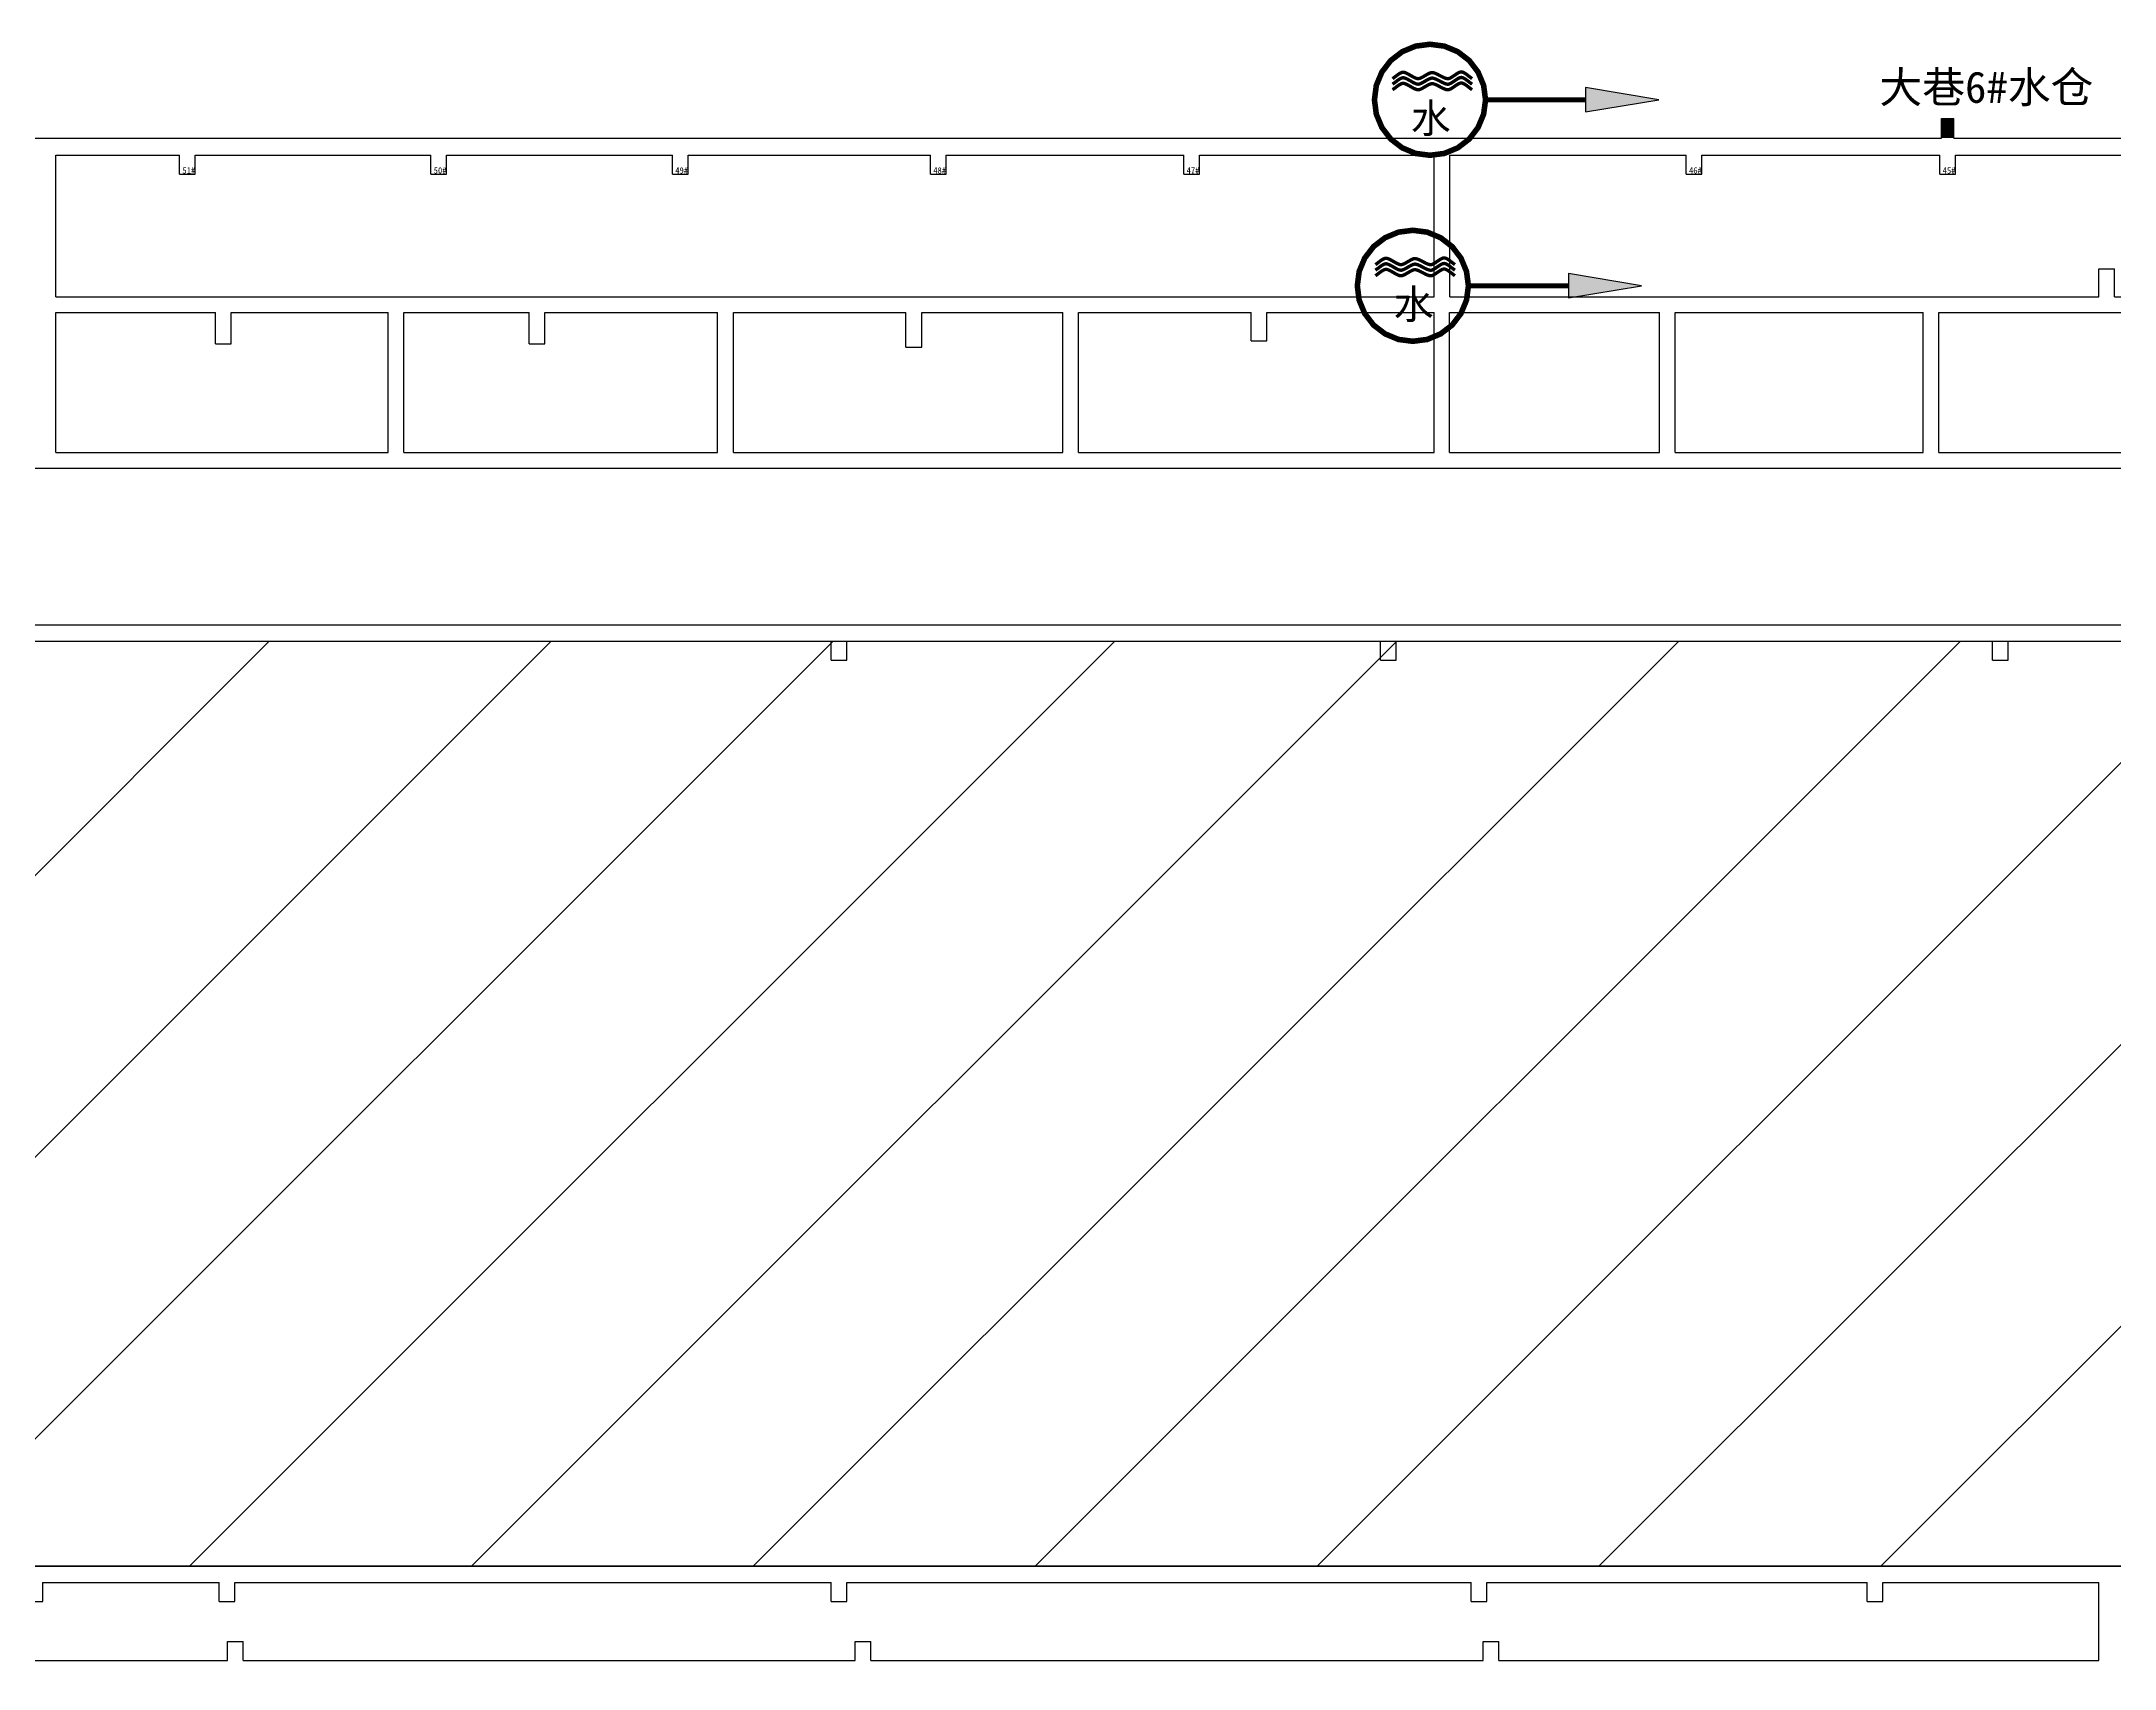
# Model space of a CAD drawing. Header units: millimetres. Extents: x 37468544 to 37497214, y 4323540 to 4346451.
# Drawn here: x 37473912 to 37474572, y 4342439 to 4342957 of the extents above; entities that cross this region are included whole.
import ezdxf

# ---------------------------------------------------------------- set-up
doc = ezdxf.new("R2010")
doc.units = ezdxf.units.MM
doc.layers.add('2-52煤巷道', color=150, linetype='Continuous', lineweight=30)
doc.layers.add('3-水仓', color=4, linetype='Continuous', lineweight=30)
doc.layers.add('避灾路线图', color=7, linetype='Continuous')
doc.styles.get("Standard").update_dxf_attribs({"font": 'simhei.ttf'})

# ---------------------------------------------------------------- blocks, each defined once
blk = doc.blocks.new('333')
at = {"layer": '避灾路线图'}
blk.add_hatch(color=7, dxfattribs=at).paths.add_polyline_path([(28.95, -1.26), (28.95, -6.11), (43.53, -3.69)])
at = {"color": 4, "linetype": 'Continuous', "true_color": 0x00ffff}
for points, const_width in [([(9.04, -3.69), (8.66, -0.82), (7.55, 1.84), (5.8, 4.13), (3.51, 5.89), (0.84, 7), (-2.02, 7.37), (-4.89, 7), (-7.55, 5.89), (-9.84, 4.13), (-11.6, 1.84), (-12.71, -0.82), (-13.08, -3.69), (-12.71, -6.55), (-11.6, -9.21), (-9.84, -11.51), (-7.55, -13.26), (-4.89, -14.37), (-2.02, -14.74), (0.84, -14.37), (3.51, -13.26), (5.8, -11.51), (7.55, -9.21), (8.66, -6.55), (9.04, -3.69)], 1.11), ([(-9.48, 0.52), (-8.97, 0.9), (-8.71, 1.09), (-8.46, 1.29), (-8.33, 1.38), (-8.2, 1.47), (-8.07, 1.55), (-8.01, 1.58), (-7.94, 1.62), (-7.88, 1.65), (-7.81, 1.69), (-7.75, 1.71), (-7.68, 1.74), (-7.58, 1.77), (-7.55, 1.78), (-7.52, 1.79), (-7.48, 1.79), (-7.45, 1.8), (-7.42, 1.8), (-7.33, 1.8), (-7.28, 1.79), (-7.24, 1.79), (-7.19, 1.78), (-7.14, 1.77), (-7.05, 1.74), (-6.96, 1.71), (-6.86, 1.68), (-6.68, 1.6), (-6.49, 1.5), (-6.3, 1.4), (-5.92, 1.18), (-5.54, 0.96), (-5.35, 0.86), (-5.16, 0.76), (-5.06, 0.71), (-4.96, 0.67), (-4.87, 0.63), (-4.77, 0.6), (-4.73, 0.58), (-4.68, 0.57), (-4.63, 0.56), (-4.58, 0.54), (-4.44, 0.53), (-4.39, 0.52), (-4.35, 0.53), (-4.31, 0.53), (-4.26, 0.54), (-4.22, 0.54), (-4.18, 0.55), (-4.13, 0.56), (-4.05, 0.59), (-3.96, 0.62), (-3.88, 0.66), (-3.7, 0.73), (-3.53, 0.82), (-3.36, 0.92), (-2.67, 1.32), (-2.5, 1.42), (-2.33, 1.51), (-2.24, 1.55), (-2.16, 1.59), (-2.07, 1.63), (-1.98, 1.66), (-1.94, 1.67), (-1.9, 1.69), (-1.85, 1.7), (-1.81, 1.71), (-1.77, 1.72), (-1.72, 1.73), (-1.68, 1.73), (-1.63, 1.73), (-1.58, 1.73), (-1.53, 1.73), (-1.48, 1.73), (-1.43, 1.72), (-1.38, 1.71), (-1.33, 1.7), (-1.23, 1.67), (-1.13, 1.64), (-1.02, 1.6), (-0.82, 1.52), (-0.61, 1.42), (-0.41, 1.32), (0, 1.11), (0.41, 0.89), (0.61, 0.79), (0.82, 0.7), (0.92, 0.66), (1.02, 0.63), (1.12, 0.59), (1.17, 0.58), (1.22, 0.56), (1.27, 0.55), (1.32, 0.54), (1.37, 0.53), (1.42, 0.53), (1.47, 0.52), (1.57, 0.52), (1.62, 0.52), (1.66, 0.53), (1.71, 0.54), (1.75, 0.55), (1.79, 0.56), (1.83, 0.58), (1.87, 0.59), (1.95, 0.62), (2.03, 0.66), (2.12, 0.71), (2.28, 0.8), (2.44, 0.9), (2.6, 1.01), (2.92, 1.23), (3.24, 1.45), (3.4, 1.55), (3.56, 1.64), (3.64, 1.69), (3.72, 1.73), (3.8, 1.76), (3.88, 1.8), (3.91, 1.81), (3.95, 1.82), (3.99, 1.84), (4.03, 1.85), (4.15, 1.87), (4.19, 1.87), (4.26, 1.86), (4.29, 1.86), (4.33, 1.85), (4.36, 1.85), (4.39, 1.84), (4.46, 1.82), (4.53, 1.8), (4.6, 1.77), (4.67, 1.74), (4.73, 1.7), (4.87, 1.63), (5, 1.54), (5.27, 1.36), (5.54, 1.15), (5.81, 0.94), (6.36, 0.52)], 0.664), ([(-9.48, -0.58), (-8.97, -0.21), (-8.71, -0.01), (-8.46, 0.18), (-8.33, 0.27), (-8.2, 0.36), (-8.07, 0.44), (-8.01, 0.48), (-7.94, 0.51), (-7.88, 0.55), (-7.81, 0.58), (-7.75, 0.61), (-7.68, 0.63), (-7.58, 0.66), (-7.55, 0.67), (-7.52, 0.68), (-7.48, 0.69), (-7.45, 0.69), (-7.42, 0.69), (-7.33, 0.69), (-7.28, 0.69), (-7.24, 0.68), (-7.19, 0.67), (-7.14, 0.66), (-7.05, 0.64), (-6.96, 0.61), (-6.86, 0.57), (-6.68, 0.49), (-6.49, 0.4), (-6.3, 0.29), (-5.92, 0.08), (-5.54, -0.15), (-5.35, -0.25), (-5.16, -0.35), (-5.06, -0.39), (-4.96, -0.44), (-4.87, -0.47), (-4.77, -0.51), (-4.73, -0.52), (-4.68, -0.54), (-4.63, -0.55), (-4.58, -0.56), (-4.44, -0.58), (-4.39, -0.58), (-4.35, -0.58), (-4.31, -0.58), (-4.26, -0.57), (-4.22, -0.56), (-4.18, -0.55), (-4.13, -0.54), (-4.05, -0.52), (-3.96, -0.48), (-3.88, -0.45), (-3.7, -0.37), (-3.53, -0.28), (-3.36, -0.19), (-2.67, 0.22), (-2.5, 0.31), (-2.33, 0.4), (-2.24, 0.44), (-2.16, 0.48), (-2.07, 0.52), (-1.98, 0.55), (-1.94, 0.57), (-1.9, 0.58), (-1.85, 0.59), (-1.81, 0.6), (-1.77, 0.61), (-1.72, 0.62), (-1.68, 0.63), (-1.63, 0.63), (-1.58, 0.63), (-1.53, 0.63), (-1.48, 0.62), (-1.43, 0.61), (-1.38, 0.6), (-1.33, 0.59), (-1.23, 0.57), (-1.13, 0.53), (-1.02, 0.5), (-0.82, 0.41), (-0.61, 0.32), (-0.41, 0.22), (0, 0), (0.41, -0.21), (0.61, -0.31), (0.82, -0.4), (0.92, -0.44), (1.02, -0.48), (1.12, -0.51), (1.17, -0.53), (1.22, -0.54), (1.27, -0.55), (1.32, -0.56), (1.37, -0.57), (1.42, -0.58), (1.47, -0.58), (1.57, -0.59), (1.62, -0.58), (1.66, -0.58), (1.71, -0.57), (1.75, -0.56), (1.79, -0.54), (1.83, -0.53), (1.87, -0.52), (1.95, -0.48), (2.03, -0.44), (2.12, -0.4), (2.28, -0.31), (2.44, -0.21), (2.6, -0.1), (2.92, 0.12), (3.24, 0.34), (3.4, 0.44), (3.56, 0.54), (3.64, 0.58), (3.72, 0.62), (3.8, 0.66), (3.88, 0.69), (3.91, 0.71), (3.95, 0.72), (3.99, 0.73), (4.03, 0.74), (4.15, 0.76), (4.19, 0.76), (4.26, 0.76), (4.29, 0.75), (4.33, 0.75), (4.36, 0.74), (4.39, 0.73), (4.46, 0.71), (4.53, 0.69), (4.6, 0.66), (4.67, 0.63), (4.73, 0.6), (4.87, 0.52), (5, 0.44), (5.27, 0.25), (5.54, 0.05), (5.81, -0.17), (6.36, -0.58)], 0.664), ([(-9.48, -1.69), (-8.97, -1.32), (-8.71, -1.12), (-8.46, -0.92), (-8.33, -0.83), (-8.2, -0.75), (-8.07, -0.67), (-8.01, -0.63), (-7.94, -0.59), (-7.88, -0.56), (-7.81, -0.53), (-7.75, -0.5), (-7.68, -0.47), (-7.58, -0.44), (-7.55, -0.43), (-7.52, -0.43), (-7.48, -0.42), (-7.45, -0.42), (-7.42, -0.41), (-7.33, -0.41), (-7.28, -0.42), (-7.24, -0.42), (-7.19, -0.43), (-7.14, -0.44), (-7.05, -0.47), (-6.96, -0.5), (-6.86, -0.53), (-6.68, -0.62), (-6.49, -0.71), (-6.3, -0.81), (-5.92, -1.03), (-5.54, -1.25), (-5.35, -1.36), (-5.16, -1.45), (-5.06, -1.5), (-4.96, -1.54), (-4.87, -1.58), (-4.77, -1.61), (-4.73, -1.63), (-4.68, -1.64), (-4.63, -1.66), (-4.58, -1.67), (-4.44, -1.69), (-4.39, -1.69), (-4.35, -1.69), (-4.31, -1.68), (-4.26, -1.68), (-4.22, -1.67), (-4.18, -1.66), (-4.13, -1.65), (-4.05, -1.62), (-3.96, -1.59), (-3.88, -1.56), (-3.7, -1.48), (-3.53, -1.39), (-3.36, -1.29), (-2.67, -0.89), (-2.5, -0.79), (-2.33, -0.7), (-2.24, -0.66), (-2.16, -0.62), (-2.07, -0.59), (-1.98, -0.55), (-1.94, -0.54), (-1.9, -0.53), (-1.85, -0.51), (-1.81, -0.5), (-1.77, -0.49), (-1.72, -0.49), (-1.68, -0.48), (-1.63, -0.48), (-1.58, -0.48), (-1.53, -0.48), (-1.48, -0.49), (-1.43, -0.49), (-1.38, -0.5), (-1.33, -0.51), (-1.23, -0.54), (-1.13, -0.57), (-1.02, -0.61), (-0.82, -0.69), (-0.61, -0.79), (-0.41, -0.89), (0, -1.11), (0.41, -1.32), (0.61, -1.42), (0.82, -1.51), (0.92, -1.55), (1.02, -1.59), (1.12, -1.62), (1.17, -1.63), (1.22, -1.65), (1.27, -1.66), (1.32, -1.67), (1.37, -1.68), (1.42, -1.69), (1.47, -1.69), (1.57, -1.69), (1.62, -1.69), (1.66, -1.68), (1.71, -1.67), (1.75, -1.66), (1.79, -1.65), (1.83, -1.64), (1.87, -1.62), (1.95, -1.59), (2.03, -1.55), (2.12, -1.51), (2.28, -1.41), (2.44, -1.31), (2.6, -1.21), (2.92, -0.98), (3.24, -0.76), (3.4, -0.66), (3.56, -0.57), (3.64, -0.52), (3.72, -0.48), (3.8, -0.45), (3.88, -0.41), (3.91, -0.4), (3.95, -0.39), (3.99, -0.38), (4.03, -0.37), (4.15, -0.35), (4.19, -0.34), (4.26, -0.35), (4.29, -0.35), (4.33, -0.36), (4.36, -0.36), (4.39, -0.37), (4.46, -0.39), (4.53, -0.42), (4.6, -0.44), (4.67, -0.48), (4.73, -0.51), (4.87, -0.58), (5, -0.67), (5.27, -0.85), (5.54, -1.06), (5.81, -1.27), (6.36, -1.69)], 0.664)]:
    blk.add_lwpolyline(points, dxfattribs=dict(at, const_width=const_width))
at = {"layer": '避灾路线图', "color": 7, "linetype": 'Continuous', "const_width": 0.972}
blk.add_lwpolyline([(9.04, -3.69), (28.95, -3.69)], dxfattribs=at)
at = {"layer": '避灾路线图', "color": 7, "linetype": 'Continuous'}
blk.add_lwpolyline([(28.95, -1.26), (28.95, -6.11), (43.53, -3.69), (28.95, -1.26)], dxfattribs=at)
at = {"layer": '避灾路线图', "color": 7, "linetype": 'ByBlock', "lineweight": -3, "insert": (-5.85, -4.44), "char_height": 5.8377, "width": 19.5992, "attachment_point": 1}
blk.add_mtext('{\\fSimSun|b1|i0|c134|p2;\\C4;水}', dxfattribs=at)

msp = doc.modelspace()

# ---------------------------------------------------------------- hatches: boundary and pattern name
h = msp.add_hatch()
h.set_pattern_fill('ANSI31', color=252, scale=20)
h.paths.add_polyline_path([(37472366.21, 4342105.91), (37475036.76, 4342105.91), (37475036.76, 4341811.41), (37472366.21, 4341811.41)])
h.paths.add_polyline_path([(37472363.14, 4342766.04), (37475047.03, 4342766.04), (37475047.03, 4342471.24), (37472363.14, 4342471.24)])
h.paths.add_polyline_path([(37472366.94, 4342436.04), (37475027.1, 4342436.04), (37475027.1, 4342141.26), (37472366.94, 4342141.26)])
h.paths.add_polyline_path([(37472364.28, 4341498.71), (37475040.1, 4341498.71), (37475040.1, 4341207.16), (37472364.28, 4341207.16)])
h.paths.add_polyline_path([(37472364.28, 4341775.91), (37475040.1, 4341775.91), (37475040.1, 4341529.91), (37472364.28, 4341529.91)])

# ---------------------------------------------------------------- linework, layer by layer
at = {"color": 252}
msp.add_lwpolyline([(37472363.14, 4342766.04), (37475047.03, 4342766.04), (37475047.03, 4342471.24), (37472363.14, 4342471.24)], close=True, dxfattribs=at)
at = {"layer": '2-52煤巷道', "color": 150, "lineweight": 30}
for p, q in [((37473916.21, 4342875.74), (37473916.21, 4342920.89)), ((37474355.23, 4342875.74), (37474355.23, 4342920.89)), ((37474360.23, 4342875.74), (37474360.23, 4342920.89)), ((37473916.21, 4342826.14), (37473916.21, 4342870.74)), ((37474355.29, 4342826.14), (37474355.29, 4342870.74)), ((37474360.19, 4342826.14), (37474360.19, 4342870.74)), ((37474297, 4342861.76), (37474302, 4342861.76)), ((37473967, 4342860.76), (37473972, 4342860.76)), ((37474067, 4342860.76), (37474072, 4342860.76)), ((37474187, 4342859.76), (37474192, 4342859.76)), ((37474432, 4342826.16), (37474511, 4342826.16)), ((37472771.81, 4342771.24), (37475047.79, 4342771.24)), ((37473887.03, 4342766.04), (37474163.18, 4342766.04)), ((37474163.18, 4342760.04), (37474163.18, 4342766.04)), ((37474168.18, 4342766.04), (37474338.18, 4342766.04)), ((37474168.18, 4342760.04), (37474168.18, 4342766.04)), ((37474338.18, 4342760.04), (37474338.18, 4342766.04)), ((37474343.18, 4342766.04), (37474533.18, 4342766.04)), ((37474343.18, 4342760.04), (37474343.18, 4342766.04)), ((37474533.18, 4342760.04), (37474533.18, 4342766.04)), ((37474538.18, 4342766.04), (37474753.18, 4342766.04)), ((37474538.18, 4342760.04), (37474538.18, 4342766.04)), ((37474163.18, 4342760.04), (37474168.18, 4342760.04)), ((37474338.18, 4342760.04), (37474343.18, 4342760.04)), ((37474533.18, 4342760.04), (37474538.18, 4342760.04)), ((37472363.14, 4342471.24), (37475047.03, 4342471.24)), ((37473911.97, 4342466.04), (37473968.18, 4342466.04)), ((37473912.03, 4342460.04), (37473912.03, 4342466.04)), ((37473968.18, 4342460.04), (37473968.18, 4342466.04)), ((37473973.18, 4342466.04), (37474163.18, 4342466.04)), ((37473973.18, 4342460.04), (37473973.18, 4342466.04)), ((37474163.18, 4342460.04), (37474163.18, 4342466.04)), ((37474168.18, 4342466.04), (37474367.03, 4342466.04)), ((37474168.18, 4342460.04), (37474168.18, 4342466.04)), ((37474367.03, 4342460.04), (37474367.03, 4342466.04)), ((37474372.03, 4342466.04), (37474493.18, 4342466.04)), ((37474372.03, 4342460.04), (37474372.03, 4342466.04)), ((37474493.18, 4342460.04), (37474493.18, 4342466.04)), ((37474498.18, 4342466.04), (37474567.03, 4342466.04)), ((37474498.18, 4342460.04), (37474498.18, 4342466.04)), ((37474567.03, 4342441.24), (37474567.03, 4342466.04)), ((37473907.03, 4342460.04), (37473912.03, 4342460.04)), ((37473968.18, 4342460.04), (37473973.18, 4342460.04)), ((37474163.18, 4342460.04), (37474168.18, 4342460.04)), ((37474367.03, 4342460.04), (37474372.03, 4342460.04)), ((37474493.18, 4342460.04), (37474498.18, 4342460.04)), ((37473970.83, 4342441.24), (37473970.83, 4342447.24)), ((37473970.83, 4342447.24), (37473975.83, 4342447.24)), ((37473975.83, 4342441.24), (37473975.83, 4342447.24)), ((37474170.83, 4342447.24), (37474175.83, 4342447.24)), ((37474170.83, 4342441.24), (37474170.83, 4342447.24)), ((37474175.83, 4342441.24), (37474175.83, 4342447.24)), ((37474370.83, 4342441.24), (37474370.83, 4342447.24)), ((37474370.83, 4342447.24), (37474375.83, 4342447.24)), ((37474375.83, 4342441.24), (37474375.83, 4342447.24)), ((37473742.03, 4342441.24), (37473970.83, 4342441.24)), ((37473975.83, 4342441.24), (37474170.83, 4342441.24)), ((37474175.83, 4342441.24), (37474370.83, 4342441.24)), ((37474375.83, 4342441.24), (37474567.03, 4342441.24))]:
    msp.add_line(p, q, dxfattribs=at)
at = {"layer": '2-52煤巷道', "color": 150, "linetype": 'Continuous', "lineweight": 30}
for p, q in [((37474567, 4342884.76), (37474572, 4342884.76)), ((37474567, 4342875.75), (37474567, 4342884.66)), ((37474572, 4342875.75), (37474572, 4342884.66)), ((37473967, 4342860.76), (37473967, 4342870.74)), ((37473972, 4342860.76), (37473972, 4342870.74)), ((37474022, 4342826.14), (37474022, 4342870.74)), ((37474027, 4342826.14), (37474027, 4342870.74)), ((37474067, 4342860.76), (37474067, 4342870.74)), ((37474072, 4342860.76), (37474072, 4342870.74)), ((37474127, 4342826.14), (37474127, 4342870.74)), ((37474132, 4342826.14), (37474132, 4342870.74)), ((37474187, 4342859.76), (37474187, 4342870.74)), ((37474192, 4342859.76), (37474192, 4342870.74)), ((37474237, 4342826.14), (37474237, 4342870.74)), ((37474242, 4342826.14), (37474242, 4342870.74)), ((37474297, 4342861.76), (37474297, 4342870.74)), ((37474302, 4342861.76), (37474302, 4342870.74)), ((37474427, 4342826.14), (37474427, 4342870.74)), ((37474432, 4342826.14), (37474432, 4342870.74)), ((37474511, 4342826.14), (37474511, 4342870.74)), ((37474516, 4342826.14), (37474516, 4342870.74))]:
    msp.add_line(p, q, dxfattribs=at)
at = {"layer": '2-52煤巷道'}
for points in [[(37473811.56, 4342926.39), (37474516.84, 4342926.39)], [(37473960.57, 4342920.89), (37474035.63, 4342920.89)], [(37474040.63, 4342920.89), (37474112.58, 4342920.89)], [(37474117.58, 4342920.89), (37474194.78, 4342920.89)], [(37474199.78, 4342920.89), (37474275.47, 4342920.89)], [(37474280.47, 4342920.89), (37474355.23, 4342920.89)], [(37474360.23, 4342920.89), (37474435.53, 4342920.89)], [(37474440.53, 4342920.89), (37474516.34, 4342920.89)], [(37474520.84, 4342926.39), (37475149.09, 4342926.39)], [(37474521.34, 4342920.89), (37474596.14, 4342920.89)], [(37473916.21, 4342826.14), (37474022, 4342826.14)], [(37474027, 4342826.14), (37474127, 4342826.14)], [(37474132, 4342826.14), (37474237, 4342826.14)], [(37474242, 4342826.14), (37474355.29, 4342826.14)], [(37474360.19, 4342826.14), (37474427, 4342826.14)], [(37474432, 4342826.14), (37474511, 4342826.14)], [(37472771.81, 4342821.14), (37475135.99, 4342821.14)]]:
    msp.add_lwpolyline(points, dxfattribs=at)
at = {"layer": '2-52煤巷道', "color": 150, "lineweight": 30}
for points in [[(37473916.21, 4342920.89), (37473955.57, 4342920.89)], [(37473955.57, 4342914.89), (37473955.57, 4342920.89)], [(37473960.57, 4342914.89), (37473960.57, 4342920.89)], [(37474035.63, 4342914.89), (37474035.63, 4342920.89)], [(37474040.63, 4342914.89), (37474040.63, 4342920.89)], [(37474112.58, 4342914.89), (37474112.58, 4342920.89)], [(37474117.58, 4342914.89), (37474117.58, 4342920.89)], [(37474194.78, 4342914.89), (37474194.78, 4342920.89)], [(37474199.78, 4342914.89), (37474199.78, 4342920.89)], [(37474275.47, 4342914.89), (37474275.47, 4342920.89)], [(37474280.47, 4342914.89), (37474280.47, 4342920.89)], [(37474435.53, 4342914.89), (37474435.53, 4342920.89)], [(37474440.53, 4342914.89), (37474440.53, 4342920.89)], [(37474516.34, 4342914.89), (37474516.34, 4342920.89)], [(37474521.34, 4342914.89), (37474521.34, 4342920.89)], [(37473955.57, 4342914.89), (37473960.57, 4342914.89)], [(37474035.63, 4342914.89), (37474040.63, 4342914.89)], [(37474112.58, 4342914.89), (37474117.58, 4342914.89)], [(37474194.78, 4342914.89), (37474199.78, 4342914.89)], [(37474275.47, 4342914.89), (37474280.47, 4342914.89)], [(37474435.53, 4342914.89), (37474440.53, 4342914.89)], [(37474516.34, 4342914.89), (37474521.34, 4342914.89)]]:
    msp.add_lwpolyline(points, dxfattribs=at)
at = {"layer": '2-52煤巷道', "color": 150, "linetype": 'Continuous', "lineweight": 30}
for points in [[(37473916.21, 4342875.74), (37474355.23, 4342875.74)], [(37474360.23, 4342875.74), (37474567, 4342875.74)], [(37474572, 4342875.74), (37474718.69, 4342875.74)], [(37473916.21, 4342870.74), (37473967, 4342870.74)], [(37473972, 4342870.74), (37474022, 4342870.74)], [(37474027, 4342870.74), (37474067, 4342870.74)], [(37474072, 4342870.74), (37474127, 4342870.74)], [(37474132, 4342870.74), (37474187, 4342870.74)], [(37474192, 4342870.74), (37474237, 4342870.74)], [(37474242, 4342870.74), (37474297, 4342870.74)], [(37474302, 4342870.74), (37474355.29, 4342870.74)], [(37474360.19, 4342870.74), (37474427, 4342870.74)], [(37474432, 4342870.74), (37474511, 4342870.74)], [(37474516, 4342870.74), (37474640, 4342870.74)]]:
    msp.add_lwpolyline(points, dxfattribs=at)
at = {"layer": '2-52煤巷道'}
msp.add_lwpolyline([(37474516, 4342826.14), (37474582.32, 4342826.14, 0.198912), (37474585.86, 4342827.61), (37474602.99, 4342844.74)], format="xyb", dxfattribs=at)
at = {"layer": '3-水仓', "color": 4, "const_width": 3.5}
msp.add_lwpolyline([(37474518.84, 4342926.39), (37474518.84, 4342932.66)], dxfattribs=at)
at = {"layer": '3-水仓', "color": 30, "lineweight": 30}
for points in [[(37474516.84, 4342932.66), (37474520.84, 4342932.66)], [(37474516.84, 4342926.39), (37474516.84, 4342932.66)], [(37474520.84, 4342926.39), (37474520.84, 4342932.66)]]:
    msp.add_lwpolyline(points, dxfattribs=at)

# ---------------------------------------------------------------- block references
at = {"layer": '避灾路线图', "color": 1, "linetype": 'ByBlock', "lineweight": 15, "ltscale": 20, "xscale": 1.6, "yscale": 1.6, "zscale": 1.6}
for p in [(37474357.17, 4342944.48), (37474351.71, 4342885.2)]:
    msp.add_blockref('333', p, dxfattribs=at)

# ---------------------------------------------------------------- texts
at = {"layer": '2-52煤巷道', "color": 150, "lineweight": 30}
for s, p in [('51#', (37473956.49, 4342915.07)), ('50#', (37474036.55, 4342915.07)), ('49#', (37474113.5, 4342915.07)), ('48#', (37474195.7, 4342915.07)), ('47#', (37474276.4, 4342915.07)), ('46#', (37474436.45, 4342915.07)), ('45#', (37474517.26, 4342915.07))]:
    msp.add_text(s, height=2, dxfattribs=at).set_placement(p)
at = {"layer": '3-水仓', "color": 4, "lineweight": -3}
msp.add_text('大巷6#水仓', height=10, dxfattribs=at).set_placement((37474497.11, 4342937.61))
msp.add_text('大巷6#水仓', height=10, dxfattribs=at).set_placement((37474497.11, 4342937.61))

doc.saveas('drawing.dxf')
